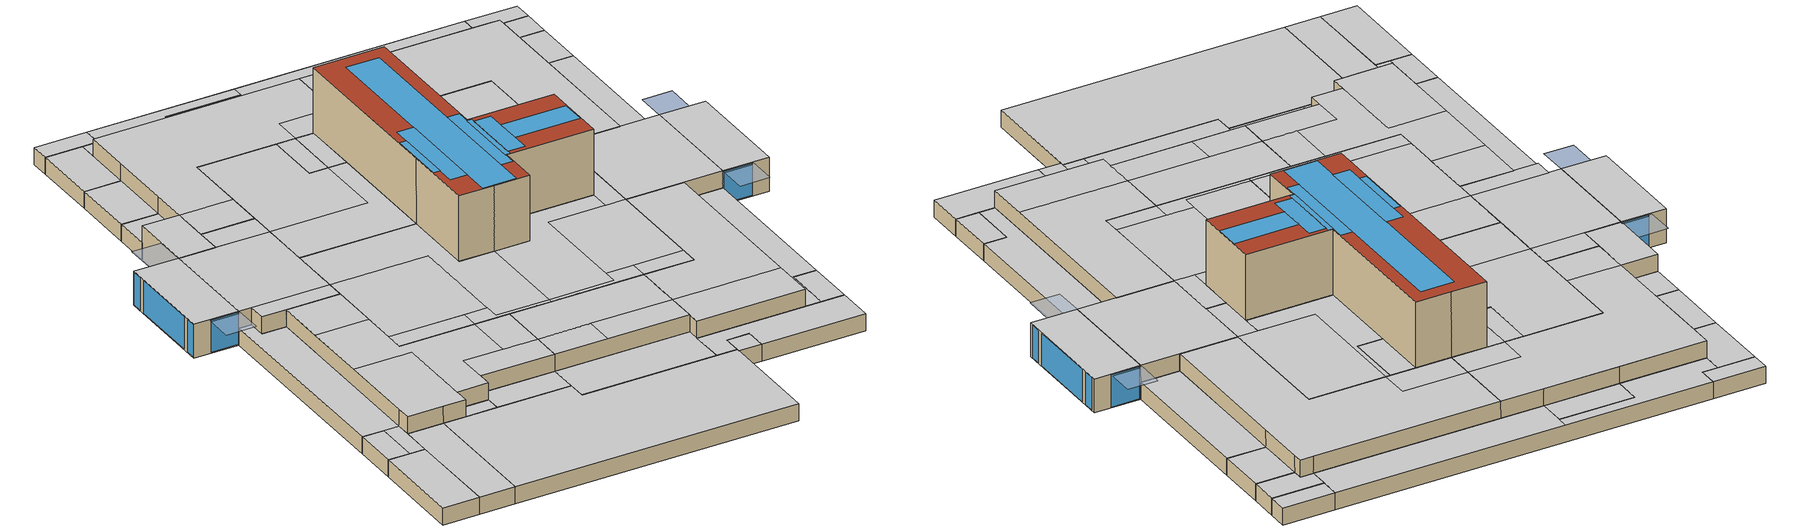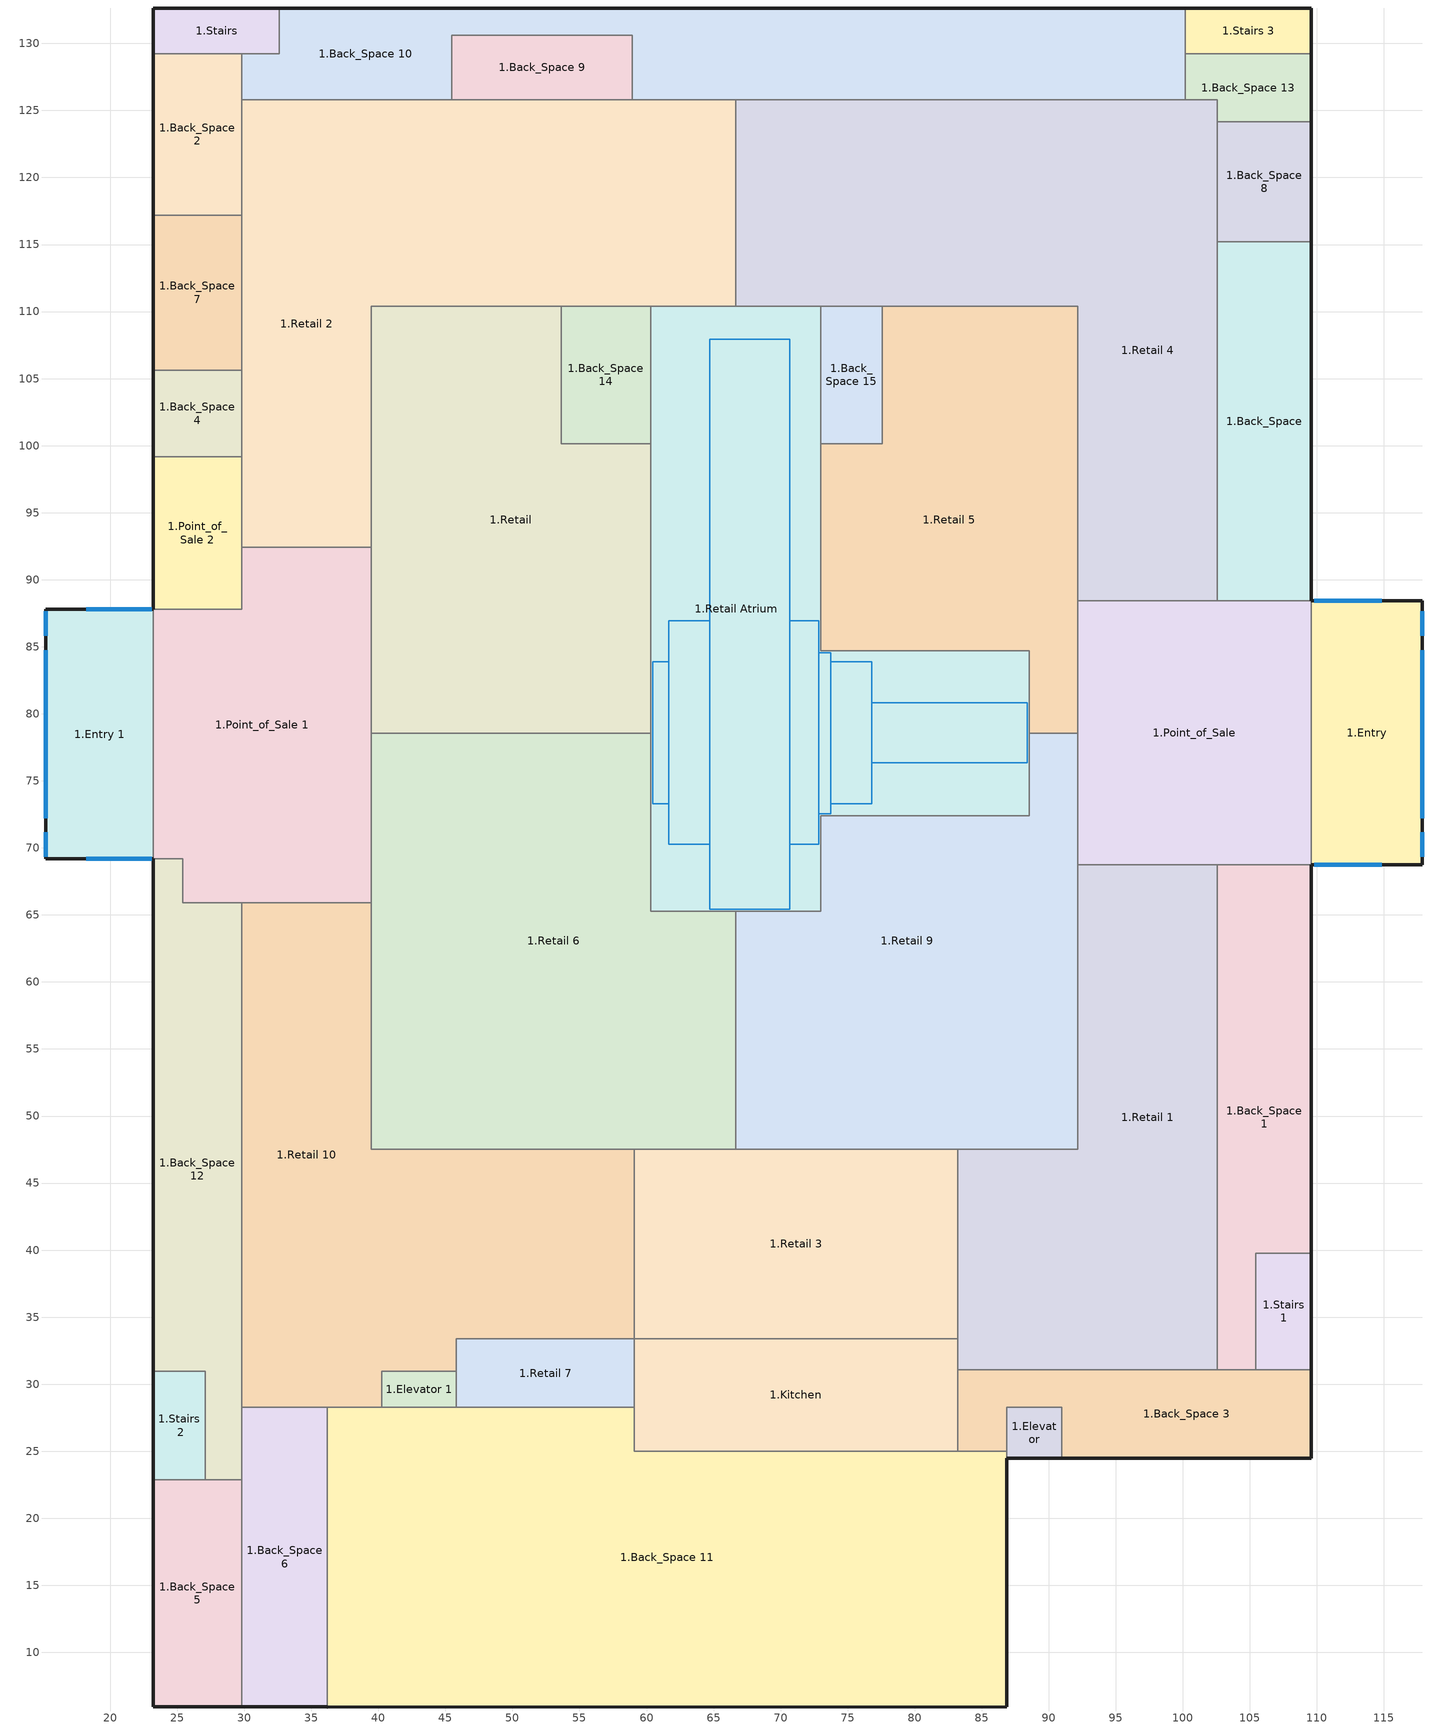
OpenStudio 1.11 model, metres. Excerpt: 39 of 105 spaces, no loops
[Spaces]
1.Retail 10
 floor ground: 39.45,65.91 39.45,47.53 59.09,47.53 59.09,33.37 45.82,33.37 45.82,30.96 40.24,30.96 40.24,28.27 29.81,28.27 29.81,65.91 z0
 wall to 1.Point_of_Sale 1 (Air Wall): 39.45,65.91 29.81,65.91 z0:6.1
 wall to 1.Retail 6: 59.09,47.53 39.45,47.53 39.45,65.91 z0:6.1
 wall to 1.Retail 3 (Air Wall): 59.09,33.37 59.09,47.53 z0:6.1
 wall to 1M.Back_Space: 29.81,30.96 29.81,28.27 36.2,28.27 40.24,28.27 / 45.82,30.96 45.82,33.37 59.09,33.37 z3.05:6.1
 wall to 1.Retail 7: 45.82,30.96 45.82,33.37 59.09,33.37 z0:3.05
 wall to 1M.Elevator: 40.24,28.27 40.24,30.96 45.82,30.96 z3.05:6.1
 wall to 1.Back_Space 6: 29.81,28.27 36.2,28.27 z0:3.05
 wall to 1M.Back_Space 3: 29.81,65.91 29.81,30.96 z3.05:6.1
 wall to 1.Back_Space 11: 36.2,28.27 40.24,28.27 z0:3.05
 wall to 1.Back_Space 12: 29.81,65.91 29.81,28.27 z0:3.05
 wall to 1.Elevator 1: 40.24,28.27 40.24,30.96 45.82,30.96 z0:3.05
 ceiling to 2.Back_Space 4: 59.09,33.37 59.09,38.7 45.82,38.7 45.82,33.37 z6.1
 ceiling to 2.Retail 10: 39.45,57.01 39.45,65.91 29.81,65.91 29.81,57.01 z6.1
 ceiling to 2.Retail 13: 59.09,38.7 59.09,47.53 52.9,47.53 52.9,38.7 z6.1
 ceiling to 2.Retail 8: 45.82,30.96 45.82,38.7 52.9,38.7 52.9,47.53 39.45,47.53 39.45,57.01 29.81,57.01 29.81,44.99 40.24,44.99 40.24,30.96 z6.1
 ceiling to 2.Back_Space 11: 29.81,28.27 40.24,28.27 40.24,44.99 29.81,44.99 z6.1
1.Retail 1
 floor ground: 102.57,68.74 102.57,31.08 83.2,31.08 83.2,47.53 92.16,47.53 92.16,68.74 z0
 wall to 1.Retail 3: 83.2,47.53 83.2,33.37 z0:6.1
 wall to 1.Retail 9: 92.16,68.74 92.16,47.53 83.2,47.53 z0:6.1
 wall to 1.Point_of_Sale (Air Wall): 102.57,68.74 92.16,68.74 z0:6.1
 wall to 1.Back_Space 1: 102.57,31.08 102.57,68.74 z0:3.05
 wall to 1.Back_Space 3: 83.2,31.08 102.57,31.08 z0:3.05
 wall to 1M.Back_Space: 83.2,33.37 83.2,31.08 102.57,31.08 z3.05:6.1
 wall to 1.Kitchen: 83.2,33.37 83.2,31.08 z0:3.05
 wall to 1M.Back_Space 1: 102.57,31.08 102.57,68.74 z3.05:6.1
 ceiling to 2.Retail 14: 83.2,38.7 102.57,38.7 102.57,68.74 92.16,68.74 92.16,47.53 83.2,47.53 z6.1
 ceiling to 2.Back_Space: 102.57,31.08 102.57,38.7 83.2,38.7 83.2,31.08 z6.1
1.Retail 3
 floor ground: 83.2,47.53 83.2,33.37 59.09,33.37 59.09,47.53 z0
 wall to 1M.Back_Space: 59.09,33.37 83.2,33.37 z3.05:6.1
 wall to 1.Retail 6: 66.66,47.53 59.09,47.53 z0:6.1
 wall to 1.Retail 9: 83.2,47.53 66.66,47.53 z0:6.1
 wall to 1.Kitchen: 59.09,33.37 83.2,33.37 z0:3.05
 ceiling to 2.Back_Space 12: 83.2,33.37 83.2,38.7 68.61,38.7 68.61,33.37 z6.1
 ceiling to 2.Retail 13: 59.09,38.7 83.2,38.7 83.2,47.53 59.09,47.53 z6.1
 ceiling to 2.Office 8: 68.61,33.37 68.61,38.7 59.09,38.7 59.09,33.37 z6.1
1.Retail 6
 floor ground: 60.33,78.56 60.33,65.28 66.66,65.28 66.66,47.53 39.45,47.53 39.45,78.56 z0
 wall to 1.Point_of_Sale 1 (Air Wall): 39.45,78.56 39.45,65.91 z0:6.1
 wall to 1.Retail (Air Wall): 60.33,78.56 39.45,78.56 z0:6.1
 wall to 1.Retail Atrium (Air Wall): 66.66,65.28 60.33,65.28 60.33,78.56 z0:6.1
 wall to 1.Retail 9 (Air Wall): 66.66,47.53 66.66,65.28 z0:6.1
 ceiling to 2.Retail: 66.66,48.23 66.66,65.28 60.33,65.28 60.33,78.56 39.45,78.56 39.45,69.17 57.08,69.17 57.08,48.23 z6.1
 ceiling to 2.Retail 5: 57.08,50.8 57.08,69.17 39.45,69.17 39.45,50.8 z6.1
 ceiling to 2.Retail 8: 52.9,47.53 52.9,50.8 39.45,50.8 39.45,47.53 z6.1
 ceiling to 2.Retail 13: 66.66,47.53 66.66,48.23 57.08,48.23 57.08,50.8 52.9,50.8 52.9,47.53 z6.1
1.Retail 9
 floor ground: 92.16,78.56 92.16,47.53 66.66,47.53 66.66,65.28 72.99,65.28 72.99,72.4 88.56,72.4 88.56,78.56 z0
 wall to 1.Point_of_Sale (Air Wall): 92.16,68.74 92.16,78.56 z0:6.1
 wall to 1.Retail Atrium (Air Wall): 88.56,78.56 88.56,72.4 72.99,72.4 72.99,65.28 66.66,65.28 z0:6.1
 wall to 1.Retail 5 (Air Wall): 92.16,78.56 88.56,78.56 z0:6.1
 ceiling to 2.Retail 6: 92.16,50.8 92.16,68.74 78.31,68.74 78.31,50.8 z6.1
 ceiling to 2.Retail 12: 92.16,68.74 92.16,78.56 88.56,78.56 88.56,68.74 z6.1
 ceiling to 2.Retail 16: 78.31,48.23 78.31,68.74 88.56,68.74 88.56,72.4 72.99,72.4 72.99,65.28 66.66,65.28 66.66,48.23 z6.1
 ceiling to 2.Retail 13: 83.2,47.53 83.2,50.8 78.31,50.8 78.31,48.23 66.66,48.23 66.66,47.53 z6.1
 ceiling to 2.Retail 14: 92.16,47.53 92.16,50.8 83.2,50.8 83.2,47.53 z6.1
1.Point_of_Sale 1
 floor ground: 39.45,92.41 39.45,65.91 25.41,65.91 25.41,69.17 23.21,69.17 23.21,87.8 29.81,87.8 29.81,92.41 z0
 wall to 1M.Back_Space 3: 23.21,69.17 25.41,69.17 25.41,65.91 29.81,65.91 z3.05:6.1
 wall to 1.Entry 1: 23.21,87.8 23.21,69.17 z0:6.1
 wall to 1.Point_of_Sale 2: 29.81,92.41 29.81,87.8 23.21,87.8 z0:6.1
 wall to 1.Retail 2 (Air Wall): 39.45,92.41 29.81,92.41 z0:6.1
 wall to 1.Retail: 39.45,78.56 39.45,92.41 z0:6.1
 wall to 1.Back_Space 12: 23.21,69.17 25.41,69.17 25.41,65.91 29.81,65.91 z0:3.05
 ceiling to 2.Retail 2: 39.45,87.8 39.45,92.41 29.81,92.41 29.81,87.8 z6.1
 ceiling to 2.Retail 10: 39.45,65.91 39.45,69.17 25.41,69.17 25.41,65.91 z6.1
 ceiling to 2.Retail 9: 23.21,69.17 39.45,69.17 39.45,87.8 23.21,87.8 z6.1
1.Point_of_Sale
 floor ground: 109.56,88.45 109.56,68.74 92.16,68.74 92.16,88.45 z0
 wall to 1M.Back_Space 1: 102.57,68.74 109.56,68.74 z3.05:6.1
 wall to 1.Retail 5 (Air Wall): 92.16,88.45 92.16,78.56 z0:6.1
 wall to 1.Retail 4 (Air Wall): 102.57,88.45 92.16,88.45 z0:6.1
 wall to 1M.Back_Space 4: 109.56,88.45 102.57,88.45 z3.05:6.1
 wall to 1.Entry: 109.56,68.74 109.56,88.45 z0:6.1
 wall to 1.Back_Space: 109.56,88.45 102.57,88.45 z0:3.05
 wall to 1.Back_Space 1: 102.57,68.74 109.56,68.74 z0:3.05
 ceiling to 2.Retail 12: 109.56,68.74 109.56,88.45 92.16,88.45 92.16,68.74 z6.1
1.Entry
 floor ground: 117.87,88.45 117.87,68.74 109.56,68.74 109.56,88.45 z0
 wall outside: 109.56,68.74 117.87,68.74 117.87,88.45 109.56,88.45 z0:6.1
 window: 117.87,85.82 117.87,87.65 / 114.82,88.45 109.79,88.45 / 117.87,69.33 117.87,71.15 / 109.79,68.74 114.82,68.74 / 117.87,72.22 117.87,84.75 z0.15:5.94
 ceiling to 2.Retail 12: 117.87,68.74 117.87,88.45 109.56,88.45 109.56,68.74 z6.1
1.Entry 1
 floor ground: 23.21,87.8 23.21,69.17 15.18,69.17 15.18,87.8 z0
 wall outside: 23.21,87.8 15.18,87.8 15.18,69.17 23.21,69.17 z0:6.1
 window: 15.18,71.15 15.18,69.33 / 18.23,69.17 23.11,69.17 / 15.18,84.75 15.18,72.22 / 23.11,87.8 18.23,87.8 / 15.18,87.65 15.18,85.82 z0.15:5.94
 ceiling to 2.Retail 9: 23.21,69.17 23.21,87.8 15.18,87.8 15.18,69.17 z6.1
1.Retail
 floor ground: 53.62,110.4 53.62,100.15 60.33,100.15 60.33,78.56 39.45,78.56 39.45,110.4 z0
 wall to 1.Retail 2 (Air Wall): 53.62,110.4 39.45,110.4 39.45,92.41 z0:6.1
 wall to 1.Back_Space 14: 60.33,100.15 53.62,100.15 53.62,110.4 z0:6.1
 wall to 1.Retail Atrium (Air Wall): 60.33,78.56 60.33,100.15 z0:6.1
 ceiling to 2.Retail 1: 39.45,78.56 60.33,78.56 60.33,100.15 57.08,100.15 57.08,87.8 39.45,87.8 z6.1
 ceiling to 2.Retail 15: 39.45,87.8 57.08,87.8 57.08,100.15 53.62,100.15 53.62,110.4 39.45,110.4 z6.1
1.Retail 5
 floor ground: 92.16,110.4 92.16,78.56 88.56,78.56 88.56,84.72 72.99,84.72 72.99,100.15 77.57,100.15 77.57,110.4 z0
 wall to 1.Back_Space 15: 77.57,110.4 77.57,100.15 72.99,100.15 z0:6.1
 wall to 1.Retail 4 (Air Wall): 92.16,88.45 92.16,110.4 77.57,110.4 z0:6.1
 wall to 1.Retail Atrium: 72.99,100.15 72.99,84.72 88.56,84.72 88.56,78.56 z0:6.1
 ceiling to 2.Retail 3: 78.31,88.45 92.16,88.45 92.16,110.4 78.31,110.4 z6.1
 ceiling to 2.Retail 7: 88.56,84.72 88.56,88.45 78.31,88.45 78.31,110.4 77.57,110.4 77.57,100.15 72.99,100.15 72.99,84.72 z6.1
 ceiling to 2.Retail 12: 92.16,78.56 92.16,88.45 88.56,88.45 88.56,78.56 z6.1
1.Retail 4
 floor ground: 102.57,125.79 102.57,88.45 92.16,88.45 92.16,110.4 66.66,110.4 66.66,125.79 z0
 wall to 1.Back_Space 15 (Air Wall): 72.99,110.4 77.57,110.4 z0:6.1
 wall to 1.Retail Atrium: 66.66,110.4 72.99,110.4 z0:6.1
 wall to 1.Retail 2 (Air Wall): 66.66,125.79 66.66,110.4 z0:6.1
 wall to 1.Back_Space 10: 100.19,125.79 66.66,125.79 z0:3.05
 wall to 1.Back_Space 13: 102.57,124.15 102.57,125.79 100.19,125.79 z0:3.05
 wall to 1M.Back_Space 4: 102.57,88.45 102.57,115.21 102.57,124.15 102.57,125.79 100.19,125.79 z3.05:6.1
 wall to 1M.Back_Space 2: 100.19,125.79 66.66,125.79 z3.05:6.1
 wall to 1.Back_Space 8: 102.57,115.21 102.57,124.15 z0:3.05
 wall to 1.Back_Space: 102.57,88.45 102.57,115.21 z0:3.05
 ceiling to 2.Retail 7: 78.31,110.4 78.31,115.57 66.66,115.57 66.66,110.4 z6.1
 ceiling to 2.Retail 17: 92.16,88.45 102.57,88.45 102.57,125.79 66.66,125.79 66.66,115.57 78.31,115.57 78.31,110.4 92.16,110.4 z6.1
1.Retail 2
 floor ground: 66.66,125.79 66.66,110.4 39.45,110.4 39.45,92.41 29.81,92.41 29.81,125.79 z0
 wall to 1.Back_Space 14: 53.62,110.4 60.33,110.4 z0:6.1
 wall to 1.Point_of_Sale 2: 29.81,99.16 29.81,92.41 z0:6.1
 wall to 1M.Back_Space 2: 66.66,125.79 58.95,125.79 45.46,125.79 29.81,125.79 29.81,117.2 29.81,105.63 29.81,99.16 z3.05:6.1
 wall to 1.Back_Space 10: 66.66,125.79 58.95,125.79 / 45.46,125.79 29.81,125.79 z0:3.05
 wall to 1.Retail Atrium: 60.33,110.4 66.66,110.4 z0:6.1
 wall to 1.Back_Space 4: 29.81,105.63 29.81,99.16 z0:3.05
 wall to 1.Back_Space 9: 58.95,125.79 45.46,125.79 z0:3.05
 wall to 1.Back_Space 2: 29.81,125.79 29.81,117.2 z0:3.05
 wall to 1.Back_Space 7: 29.81,117.2 29.81,105.63 z0:3.05
 ceiling to 2.Retail 2: 39.45,92.41 39.45,99.16 29.81,99.16 29.81,92.41 z6.1
 ceiling to 2.Retail 4: 29.81,99.16 39.45,99.16 39.45,110.4 57.08,110.4 57.08,115.57 66.66,115.57 66.66,125.79 29.81,125.79 z6.1
 ceiling to 2.Retail 1: 66.66,110.4 66.66,115.57 57.08,115.57 57.08,110.4 z6.1
1.Back_Space 14
 floor ground: 60.33,110.4 60.33,100.15 53.62,100.15 53.62,110.4 z0
 wall to 1.Retail Atrium: 60.33,100.15 60.33,110.4 z0:6.1
 ceiling to 2.Retail 15: 57.08,100.15 57.08,110.4 53.62,110.4 53.62,100.15 z6.1
 ceiling to 2.Retail 1: 60.33,100.15 60.33,110.4 57.08,110.4 57.08,100.15 z6.1
1.Back_Space 15
 floor ground: 77.57,110.4 77.57,100.15 72.99,100.15 72.99,110.4 z0
 wall to 1.Retail Atrium: 72.99,110.4 72.99,100.15 z0:6.1
 ceiling to 2.Retail 7: 77.57,100.15 77.57,110.4 72.99,110.4 72.99,100.15 z6.1
1.Back_Space 5
 floor ground: 29.81,22.86 29.81,5.92 23.21,5.92 23.21,22.86 z0
 wall outside: 23.21,22.86 23.21,5.92 29.81,5.92 z0:3.05
 wall to 1.Back_Space 12: 29.81,22.86 27.08,22.86 z0:3.05
 wall to 1.Back_Space 6: 29.81,5.92 29.81,22.86 z0:3.05
 wall to 1.Stairs 2: 27.08,22.86 23.21,22.86 z0:3.05
 ceiling to 1M.Back_Space: 29.81,5.92 29.81,22.86 23.21,22.86 23.21,5.92 z3.05
1.Back_Space 6
 floor ground: 29.81,28.27 36.2,28.27 36.2,5.92 29.81,5.92 z0
 wall outside: 29.81,5.92 36.2,5.92 z0:3.05
 wall to 1.Back_Space 11: 36.2,5.92 36.2,28.27 z0:3.05
 wall to 1.Back_Space 12: 29.81,28.27 29.81,22.86 z0:3.05
 ceiling to 1M.Back_Space: 36.2,5.92 36.2,28.27 29.81,28.27 29.81,5.92 z3.05
1.Back_Space 11
 floor ground: 59.09,28.27 59.09,25 86.88,25 86.88,5.92 36.2,5.92 36.2,28.27 z0
 wall outside: 36.2,5.92 86.88,5.92 86.88,24.46 z0:3.05
 wall to 1.Kitchen: 83.2,25 59.09,25 59.09,28.27 z0:3.05
 wall to 1.Back_Space 3: 86.88,25 83.2,25 z0:3.05
 wall to 1.Elevator: 86.88,24.46 86.88,25 z0:3.05
 wall to 1.Elevator 1: 45.82,28.27 40.24,28.27 z0:3.05
 wall to 1.Retail 7: 59.09,28.27 45.82,28.27 z0:3.05
 ceiling to 1M.Back_Space: 86.88,5.92 86.88,25 59.09,25 59.09,28.27 36.2,28.27 36.2,5.92 z3.05
1.Stairs 2
 floor ground: 23.21,30.96 27.08,30.96 27.08,22.86 23.21,22.86 z0
 wall outside: 23.21,30.96 23.21,22.86 z0:3.05
 wall to 1.Back_Space 12: 27.08,22.86 27.08,30.96 23.21,30.96 z0:3.05
 ceiling to 1M.Stairs: 23.21,22.86 27.08,22.86 27.08,30.96 23.21,30.96 z3.05
1.Back_Space 12
 floor ground: 25.41,69.17 25.41,65.91 29.81,65.91 29.81,22.86 27.08,22.86 27.08,30.96 23.21,30.96 23.21,69.17 z0
 wall outside: 23.21,69.17 23.21,30.96 z0:3.05
 ceiling to 1M.Back_Space 3: 23.21,30.96 29.81,30.96 29.81,65.91 25.41,65.91 25.41,69.17 23.21,69.17 z3.05
 ceiling to 1M.Back_Space: 29.81,22.86 29.81,30.96 27.08,30.96 27.08,22.86 z3.05
1.Back_Space 3
 floor ground: 83.2,31.08 109.56,31.08 109.56,24.46 90.96,24.46 90.96,28.27 86.88,28.27 86.88,25 83.2,25 z0
 wall outside: 90.96,24.46 109.56,24.46 109.56,31.08 z0:3.05
 wall to 1.Back_Space 1: 105.46,31.08 102.57,31.08 z0:3.05
 wall to 1.Stairs 1: 109.56,31.08 105.46,31.08 z0:3.05
 wall to 1.Elevator: 86.88,25 86.88,28.27 90.96,28.27 90.96,24.46 z0:3.05
 wall to 1.Kitchen: 83.2,31.08 83.2,25 z0:3.05
 ceiling to 1M.Back_Space: 109.56,24.46 109.56,31.08 83.2,31.08 83.2,25 86.88,25 86.88,28.27 90.96,28.27 90.96,24.46 z3.05
1.Elevator
 floor ground: 90.96,28.27 90.96,24.46 86.88,24.46 86.88,28.27 z0
 wall outside: 86.88,24.46 90.96,24.46 z0:3.05
 ceiling to 1M.Elevator 1: 86.88,24.46 90.96,24.46 90.96,28.27 86.88,28.27 z3.05
1.Kitchen
 floor ground: 83.2,33.37 83.2,25 59.09,25 59.09,33.37 z0
 wall to 1.Retail 7: 59.09,33.37 59.09,28.27 z0:3.05
 ceiling to 1M.Back_Space: 59.09,25 83.2,25 83.2,33.37 59.09,33.37 z3.05
1.Elevator 1
 floor ground: 45.82,30.96 45.82,28.27 40.24,28.27 40.24,30.96 z0
 wall to 1.Retail 7: 45.82,28.27 45.82,30.96 z0:3.05
 ceiling to 1M.Elevator: 45.82,28.27 45.82,30.96 40.24,30.96 40.24,28.27 z3.05
1.Retail 7
 floor ground: 59.09,33.37 59.09,28.27 45.82,28.27 45.82,33.37 z0
 ceiling to 1M.Back_Space: 59.09,28.27 59.09,33.37 45.82,33.37 45.82,28.27 z3.05
1.Back_Space 1
 floor ground: 109.56,68.74 109.56,39.77 105.46,39.77 105.46,31.08 102.57,31.08 102.57,68.74 z0
 wall outside: 109.56,39.77 109.56,68.74 z0:3.05
 wall to 1.Stairs 1: 105.46,31.08 105.46,39.77 109.56,39.77 z0:3.05
 ceiling to 1M.Back_Space 1: 105.46,31.08 105.46,39.77 109.56,39.77 109.56,68.74 102.57,68.74 102.57,31.08 z3.05
1.Stairs 1
 floor ground: 105.46,39.77 109.56,39.77 109.56,31.08 105.46,31.08 z0
 wall outside: 109.56,31.08 109.56,39.77 z0:3.05
 ceiling to 1M.Stairs 1: 109.56,31.08 109.56,39.77 105.46,39.77 105.46,31.08 z3.05
1.Point_of_Sale 2
 floor ground: 29.81,99.16 29.81,87.8 23.21,87.8 23.21,99.16 z0
 wall outside: 23.21,99.16 23.21,87.8 z0:6.1
 wall to 1M.Back_Space 2: 29.81,99.16 23.21,99.16 z3.05:6.1
 wall to 1.Back_Space 4: 29.81,99.16 23.21,99.16 z0:3.05
 ceiling to 2.Retail 2: 29.81,87.8 29.81,99.16 23.21,99.16 23.21,87.8 z6.1
1.Back_Space
 floor ground: 109.56,115.21 109.56,88.45 102.57,88.45 102.57,115.21 z0
 wall outside: 109.56,88.45 109.56,115.21 z0:3.05
 wall to 1.Back_Space 8: 109.56,115.21 102.57,115.21 z0:3.05
 ceiling to 1M.Back_Space 4: 102.57,88.45 109.56,88.45 109.56,115.21 102.57,115.21 z3.05
1.Back_Space 4
 floor ground: 29.81,105.63 29.81,99.16 23.21,99.16 23.21,105.63 z0
 wall outside: 23.21,105.63 23.21,99.16 z0:3.05
 wall to 1.Back_Space 7: 29.81,105.63 23.21,105.63 z0:3.05
 ceiling to 1M.Back_Space 2: 29.81,99.16 29.81,105.63 23.21,105.63 23.21,99.16 z3.05
1.Back_Space 7
 floor ground: 29.81,117.2 29.81,105.63 23.21,105.63 23.21,117.2 z0
 wall outside: 23.21,117.2 23.21,105.63 z0:3.05
 wall to 1.Back_Space 2: 29.81,117.2 23.21,117.2 z0:3.05
 ceiling to 1M.Back_Space 2: 29.81,105.63 29.81,117.2 23.21,117.2 23.21,105.63 z3.05
1.Back_Space 8
 floor ground: 109.56,124.15 109.56,115.21 102.57,115.21 102.57,124.15 z0
 wall outside: 109.56,115.21 109.56,124.15 z0:3.05
 wall to 1.Back_Space 13: 109.56,124.15 102.57,124.15 z0:3.05
 ceiling to 1M.Back_Space 4: 109.56,115.21 109.56,124.15 102.57,124.15 102.57,115.21 z3.05
1.Back_Space 2
 floor ground: 29.81,129.22 29.81,117.2 23.21,117.2 23.21,129.22 z0
 wall outside: 23.21,129.22 23.21,117.2 z0:3.05
 wall to 1.Stairs: 29.81,129.22 23.21,129.22 z0:3.05
 wall to 1.Back_Space 10: 29.81,125.79 29.81,129.22 z0:3.05
 ceiling to 1M.Back_Space 2: 29.81,117.2 29.81,129.22 23.21,129.22 23.21,117.2 z3.05
1.Back_Space 13
 floor ground: 100.19,129.22 109.56,129.22 109.56,124.15 102.57,124.15 102.57,125.79 100.19,125.79 z0
 wall outside: 109.56,124.15 109.56,129.22 z0:3.05
 wall to 1.Back_Space 10: 100.19,129.22 100.19,125.79 z0:3.05
 wall to 1.Stairs 3: 109.56,129.22 100.19,129.22 z0:3.05
 ceiling to 1M.Back_Space 4: 109.56,124.15 109.56,129.22 100.19,129.22 100.19,125.79 102.57,125.79 102.57,124.15 z3.05
1.Back_Space 10
 floor ground: 100.19,132.64 100.19,125.79 58.95,125.79 58.95,130.6 45.46,130.6 45.46,125.79 29.81,125.79 29.81,129.22 32.61,129.22 32.61,132.64 z0
 wall outside: 100.19,132.64 32.61,132.64 z0:3.05
 wall to 1.Stairs: 32.61,132.64 32.61,129.22 29.81,129.22 z0:3.05
 wall to 1.Stairs 3: 100.19,129.22 100.19,132.64 z0:3.05
 wall to 1.Back_Space 9: 45.46,125.79 45.46,130.6 58.95,130.6 58.95,125.79 z0:3.05
 ceiling to 1M.Back_Space 2: 45.46,125.79 45.46,130.6 58.95,130.6 58.95,132.64 32.61,132.64 32.61,129.22 29.81,129.22 29.81,125.79 z3.05; 100.19,125.79 100.19,132.64 58.95,132.64 58.95,125.79 z3.05
1.Back_Space 9
 floor ground: 58.95,130.6 58.95,125.79 45.46,125.79 45.46,130.6 z0
 ceiling to 1M.Back_Space 2: 58.95,125.79 58.95,130.6 45.46,130.6 45.46,125.79 z3.05
1.Stairs
 floor ground: 32.61,132.64 32.61,129.22 23.21,129.22 23.21,132.64 z0
 wall outside: 32.61,132.64 23.21,132.64 23.21,129.22 z0:3.05
 ceiling to 1M.Stairs 3: 32.61,129.22 32.61,132.64 23.21,132.64 23.21,129.22 z3.05
1.Stairs 3
 floor ground: 109.56,132.64 109.56,129.22 100.19,129.22 100.19,132.64 z0
 wall outside: 109.56,129.22 109.56,132.64 100.19,132.64 z0:3.05
 ceiling to 1M.Stairs 2: 109.56,129.22 109.56,132.64 100.19,132.64 100.19,129.22 z3.05
1.Retail Atrium
 floor ground: 72.99,110.4 72.99,84.72 88.56,84.72 88.56,72.4 72.99,72.4 72.99,65.28 60.33,65.28 60.33,110.4 z0
 wall to 2.Retail 7 (Air Wall): 88.56,84.72 72.99,84.72 72.99,110.4 66.66,110.4 z6.1:17.89
 wall to 2.Retail 16 (Air Wall): 66.66,65.28 72.99,65.28 72.99,72.4 88.56,72.4 z6.1:17.89
 wall to 2.Retail (Air Wall): 60.33,78.56 60.33,65.28 66.66,65.28 z6.1:17.89
 wall to 2.Retail 12 (Air Wall): 88.56,72.4 88.56,84.72 z6.1:17.89
 wall to 2.Retail 1 (Air Wall): 66.66,110.4 60.33,110.4 60.33,78.56 z6.1:17.89
 roof outside: 72.99,65.28 72.99,72.4 88.56,72.4 88.56,84.72 72.99,84.72 72.99,110.4 60.33,110.4 60.33,65.28 z17.89
 skylight (Dynamic Glass Tint 1 Skylight): 73.74,72.56 73.74,84.56 72.84,84.56 72.84,72.56 z17.89; 61.65,73.31 61.65,83.87 60.48,83.87 60.48,73.31 z17.89; 64.7,70.26 64.7,86.92 61.65,86.92 61.65,70.26 z17.89; 70.69,65.44 70.69,107.95 64.7,107.95 64.7,65.44 z17.89; 72.84,70.26 72.84,86.92 70.69,86.92 70.69,70.26 z17.89; 76.79,73.31 76.79,83.87 73.74,83.87 73.74,73.31 z17.89; 76.79,76.36 88.41,76.36 88.41,80.83 76.79,80.83 z17.89
shading: 23.21,69.17 23.21,63.84 17.88,63.84 17.88,69.17 z6.1; 23.21,93.13 23.21,87.8 17.88,87.8 17.88,93.13 z6.1; 114.9,93.78 114.9,88.45 109.56,88.45 109.56,93.78 z6.1; 114.9,68.74 114.9,63.4 109.56,63.4 109.56,68.74 z6.1
[Building]
Building 1: Space Type=Retail; Default Construction Set=Proposed Con Set; Default Schedule Set=90.1-2007 - Retail - Retail Schedule Set
[ClimateZones]
Climate Zone Institution Name 1=ASHRAE; Climate Zone Document Name 1=ANSI/ASHRAE Standard 169; Climate Zone Document Year 1=2006; Climate Zone Institution Name 2=CEC; Climate Zone Document Name 2=California Climate Zone Descriptions; Climate Zone Document Year 2=1995
[Site]
Fort Collins  Awos: Latitude {deg}=40.45; Longitude {deg}=-105.02; Time Zone {hr}=-7; Elevation {m}=1529
[SizingPeriod:DesignDay] Barometric Pressure {Pa}=83011; Sky Clearness=0; Rain Indicator=0; Snow Indicator=0; Day of Month=21; Daylight Saving Time Indicator=0; Dry-Bulb Temperature Range Modifier Type=DefaultMultipliers
Name | Maximum Dry-Bulb Temperature {C} | Daily Dry-Bulb Temperature Range {deltaC} | Humidity Indicating Conditions at Maximum Dry-Bulb | Wind Speed {m/s} | Wind Direction {deg} | Month | Day Type | Humidity Indicating Type | Solar Model Indicator | ASHRAE Taub | ASHRAE Taud
Denver Intl Ap Ann Htg Wind 99.6% Condns WS=>MCDB | 1.8 | 0 | 1.8 | 14.1 | 160 | 12 | WinterDesignDay | Wetbulb | ASHRAEClearSky
Denver Intl Ap Ann Clg .4% Condns DP=>MDB | 19.9 | 15.2 | 16 | 4.2 | 80 | 7 | SummerDesignDay | Dewpoint | ASHRAETau | 0.424 | 2.012
Denver Intl Ap Ann Clg .4% Condns Enth=>MDB | 27 | 15.2 | 58300 | 4.2 | 80 | 7 | SummerDesignDay | Enthalpy | ASHRAETau | 0.424 | 2.012
Denver Intl Ap Ann Clg .4% Condns WB=>MDB | 27.3 | 15.2 | 18.3 | 4.2 | 80 | 7 | SummerDesignDay | Wetbulb | ASHRAETau | 0.424 | 2.012
[Construction]
ExtSlab 4in ClimateZone 1-8: MAT-CC05 4 HW CONCRETE
Exterior Door: F08 Metal surface, I01 25mm insulation board
Interior Ceiling: M11 100mm lightweight concrete, F05 Ceiling air space resistance, F16 Acoustic tile
Interior Door; Interior Partition: G05 25mm wood
Interior Floor: F16 Acoustic tile, F05 Ceiling air space resistance, M11 100mm lightweight concrete
Interior Wall: G01a 19mm gypsum board, F04 Wall air space resistance, G01a 19mm gypsum board
Interior Window: Clear 3mm
90.1-2007 Nonres 5B Roof IEAD: Roof Insulation [14], Metal Decking 1
Air Wall: Air Wall Material
Dynamic Glass Tint 4: Dynamic Glass Tint 4 Material
Low-e Tinted Glazing: Low-e Tinted Glass Material
Kalwall Skylight: Kalwall Skylight Material
8 in Metal Studs with R-25 batt and 1.5 in rigid: MAT-SHEATH 1, Wall Insulation [10]_R-value to: 15.034081338169782 (ft^2*h*R/Btu), 1/2IN Gypsum 1
Dynamic Glass Tint 1 Skylight: Dynamic Glass Tint 1 Material Skylight
Dynamic Glass Tint 4 Skylight: Dynamic Glass Tint 4 Material Skylight
[Material] Thermal Absorptance=0.9
Name | Roughness | Thickness {m} | Conductivity {W/m-K} | Density {kg/m3} | Specific Heat {J/kg-K} | Solar Absorptance | Visible Absorptance
MAT-CC05 4 HW CONCRETE | Rough | 0.1016 | 1.311 | 2240 | 836.8 | 0.85 | 0.85
F08 Metal surface | Smooth | 0.0008 | 45.28 | 7824 | 500 | 0.7 | 0.7
I01 25mm insulation board | MediumRough | 0.0254 | 0.03 | 43 | 1210 | 0.6 | 0.6
M11 100mm lightweight concrete | MediumRough | 0.1016 | 0.53 | 1280 | 840 | 0.5 | 0.5
F16 Acoustic tile | MediumSmooth | 0.0191 | 0.06 | 368 | 590 | 0.3 | 0.3
G05 25mm wood | MediumSmooth | 0.0254 | 0.15 | 608 | 1630 | 0.5 | 0.5
G01a 19mm gypsum board | MediumSmooth | 0.019 | 0.16 | 800 | 1090 | 0.4 | 0.4
1/2IN Gypsum 1 | Smooth | 0.01271 | 0.16 | 784.9 | 830 | 0.92 | 0.92
Roof Insulation [14] | MediumRough | 0.167335 | 0.049 | 265 | 836.8 | 0.7 | 0.7
Metal Decking 1 | MediumSmooth | 0.001524 | 45.006 | 7680 | 418.4 | 0.7 | 0.3
Wall Insulation [10]_R-value to: 15.034081338169782 (ft^2*h*R/Btu) | MediumRough | 0.119144 | 0.045 | 265 | 836.8 | 0.7 | 0.7
[Material:NoMass]
MAT-SHEATH 1: Roughness=Rough; Thermal Resistance {m2-K/W}=0.36256; Thermal Absorptance=0.9; Solar Absorptance=0.7; Visible Absorptance=0.7
[Material:AirGap]
Name | Thermal Resistance {m2-K/W}
F05 Ceiling air space resistance | 0.18
F04 Wall air space resistance | 0.15
[WindowMaterial:Glazing]
Clear 3mm: Optical Data Type=SpectralAverage; Thickness {m}=0.003; Solar Transmittance at Normal Incidence=0.837; Front Side Solar Reflectance at Normal Incidence=0.075; Back Side Solar Reflectance at Normal Incidence=0; Visible Transmittance at Normal Incidence=0.898; Front Side Visible Reflectance at Normal Incidence=0.081; Back Side Visible Reflectance at Normal Incidence=0; Infrared Transmittance at Normal Incidence=0; Front Side Infrared Hemispherical Emissivity=0.84; Back Side Infrared Hemispherical Emissivity=0.84; Conductivity {W/m-K}=0.9; Dirt Correction Factor for Solar and Visible Transmittance=1; Solar Diffusing=No
[DefaultSurfaceConstructions]
Name | Floor Construction | Wall Construction | Roof Ceiling Construction
Default Surface Constructions 14 | Interior Floor | Interior Wall | Interior Ceiling
Default Surface Constructions 15 | ExtSlab 4in ClimateZone 1-8 | ExtSlab 4in ClimateZone 1-8 | ExtSlab 4in ClimateZone 1-8
Default Surface Constructions 13 adj ext wall insulation | ExtSlab 4in ClimateZone 1-8 | 8 in Metal Studs with R-25 batt and 1.5 in rigid | 90.1-2007 Nonres 5B Roof IEAD
[DefaultSubSurfaceConstructions]
Name | Fixed Window Construction | Operable Window Construction | Door Construction | Skylight Construction | Tubular Daylight Dome Construction | Tubular Daylight Diffuser Construction
Default Sub Surface Constructions 9 | Low-e Tinted Glazing | Low-e Tinted Glazing | Exterior Door | Kalwall Skylight | Interior Window | Interior Window
Default Sub Surface Constructions 10 | Interior Window | Interior Window | Interior Door
[WindowMaterial:SimpleGlazingSystem]
Name | U-Factor {W/m2-K} | Solar Heat Gain Coefficient | Visible Transmittance
Kalwall Skylight Material | 1.6467 | 0.29 | 0.5
Low-e Tinted Glass Material | 2.38487 | 0.3 | 0.513
Dynamic Glass Tint 4 Material; Dynamic Glass Tint 4 Material Skylight | 2.38487 | 0.05 | 0.01
Dynamic Glass Tint 1 Material Skylight | 2.38487 | 0.4 | 0.55
[Material:AirWall]
Air Wall Material
[DefaultConstructionSet]
Proposed Con Set: Default Exterior Surface Constructions=Default Surface Constructions 13 adj ext wall insulation; Default Interior Surface Constructions=Default Surface Constructions 14; Default Ground Contact Surface Constructions=Default Surface Constructions 15; Default Exterior SubSurface Constructions=Default Sub Surface Constructions 9; Default Interior SubSurface Constructions=Default Sub Surface Constructions 10; Interior Partition Construction=Interior Partition
[SpaceType]
Name | Default Schedule Set | Design Specification Outdoor Air Object | Standards Building Type | Standards Space Type
Back_Space; Stairs | 90.1-2007 - Retail - Back_Space Schedule Set | 90.1-2007 - Retail - Back_Space Ventilation | Retail | Back_Space
Entry | 90.1-2007 - Retail - Entry Schedule Set | 90.1-2007 - Retail - Entry Ventilation | Retail | Entry
Point_of_Sale | 90.1-2007 - Retail - Point_of_Sale Schedule Set | 90.1-2007 - Retail - Point_of_Sale Ventilation | Retail | Point_of_Sale
Retail; Retail Atrium | 90.1-2007 - Retail - Retail Schedule Set | 90.1-2007 - Retail - Retail Ventilation | Retail | Retail
Elevator |  |  | Retail | Back_Space
Kitchen | 90.1-2007 - Retail - Retail Schedule Set | Kitchen OA | QuickServiceRestaurant | Kitchen
[DefaultScheduleSet] Number of People Schedule=Retail Bldg Occ; People Activity Level Schedule=Retail Activity; Lighting Schedule=Retail Bldg Light; Infiltration Schedule=Retail Infil Half On
Name | Electric Equipment Schedule
90.1-2007 - Retail - Back_Space Schedule Set; 90.1-2007 - Retail - Point_of_Sale Schedule Set; 90.1-2007 - Retail - Retail Schedule Set | Retail Bldg Equip
90.1-2007 - Retail - Entry Schedule Set
[Lights:Definition] Design Level Calculation Method=Watts/Area
Name | Watts per Space Floor Area {W/m2}
90.1-2007 - Retail - Back_Space Lights Definition | 7.96529
90.1-2007 - Retail - Entry Lights Definition | 11.8403
90.1-2007 - Retail - Point_of_Sale Lights Definition; Kitchen Lights | 12.9167
90.1-2007 - Retail - Retail Lights Definition | 12.2709
[Lights]
Name | Lights Definition | Space or SpaceType
90.1-2007 - Retail - Back_Space Lights | 90.1-2007 - Retail - Back_Space Lights Definition | Back_Space
90.1-2007 - Retail - Entry Lights | 90.1-2007 - Retail - Entry Lights Definition | Entry
90.1-2007 - Retail - Point_of_Sale Lights | 90.1-2007 - Retail - Point_of_Sale Lights Definition | Point_of_Sale
90.1-2007 - Retail - Retail Lights | 90.1-2007 - Retail - Retail Lights Definition | Retail
90.1-2007 - Retail - Back_Space Lights 1 | 90.1-2007 - Retail - Back_Space Lights Definition | Stairs
Lights 2 | Kitchen Lights | Kitchen
90.1-2007 - Retail - Retail Lights 1 | 90.1-2007 - Retail - Retail Lights Definition | Retail Atrium
[DesignSpecification:OutdoorAir] Outdoor Air Method=Sum
Name | Outdoor Air Flow per Floor Area {m3/s-m2} | Outdoor Air Flow per Person {m3/s-person}
90.1-2007 - Retail - Back_Space Ventilation | 0.0006096
90.1-2007 - Retail - Entry Ventilation; 90.1-2007 - Retail - Point_of_Sale Ventilation; 90.1-2007 - Retail - Retail Ventilation | 0.0006096 | 0.00353961
Kitchen OA | 0.0009144 | 0.00353961
[People:Definition] Number of People Calculation Method=People/Area; Fraction Radiant=0.3
Name | People per Space Floor Area {person/m2}
90.1-2007 - Retail - Back_Space People Definition | 0.0358438
90.1-2007 - Retail - Entry People Definition; 90.1-2007 - Retail - Point_of_Sale People Definition; 90.1-2007 - Retail - Retail People Definition | 0.161459
Kitchen People | 0.0538196
[People]
Name | People Definition | Space or SpaceType
90.1-2007 - Retail - Back_Space People | 90.1-2007 - Retail - Back_Space People Definition | Back_Space
90.1-2007 - Retail - Entry People | 90.1-2007 - Retail - Entry People Definition | Entry
90.1-2007 - Retail - Point_of_Sale People | 90.1-2007 - Retail - Point_of_Sale People Definition | Point_of_Sale
90.1-2007 - Retail - Retail People | 90.1-2007 - Retail - Retail People Definition | Retail
90.1-2007 - Retail - Back_Space People 1 | 90.1-2007 - Retail - Back_Space People Definition | Stairs
People 2 | Kitchen People | Kitchen
90.1-2007 - Retail - Retail People 1 | 90.1-2007 - Retail - Retail People Definition | Retail Atrium
[SpaceInfiltration:DesignFlowRate] Design Flow Rate Calculation Method=Flow/ExteriorArea; Flow per Exterior Surface Area {m3/s-m2}=0.000226568
Name | Space or SpaceType
90.1-2007 - Retail - Back_Space Infiltration | Back_Space
90.1-2007 - Retail - Entry Infiltration | Entry
90.1-2007 - Retail - Point_of_Sale Infiltration | Point_of_Sale
90.1-2007 - Retail - Retail Infiltration | Retail
90.1-2007 - Retail - Back_Space Infiltration 1 | Stairs
90.1-2007 - Retail - Retail Infiltration 2 | Kitchen
90.1-2007 - Retail - Retail Infiltration 3 | Retail Atrium
[ElectricEquipment:Definition] Design Level Calculation Method=Watts/Area
Name | Watts per Space Floor Area {W/m2} | Fraction Radiant
90.1-2007 - Retail - Back_Space Electric Equipment Definition | 5.8771
90.1-2007 - Retail - Point_of_Sale Electric Equipment Definition | 26.3716
90.1-2007 - Retail - Retail Electric Equipment Definition | 5.38196
Elevator Load | 107.639
Kitchen Electric | 129.167 | 0
90.1-2007 - Retail - Retail Atrium Elec Equip | 10.7639 | 0
[ElectricEquipment]
Name | Electric Equipment Definition | Space or SpaceType | Schedule
90.1-2007 - Retail - Back_Space Electric Equipment | 90.1-2007 - Retail - Back_Space Electric Equipment Definition | Back_Space
90.1-2007 - Retail - Point_of_Sale Electric Equipment | 90.1-2007 - Retail - Point_of_Sale Electric Equipment Definition | Point_of_Sale
90.1-2007 - Retail - Retail Electric Equipment | 90.1-2007 - Retail - Retail Electric Equipment Definition | Retail
Electric Equipment 1 | Elevator Load | Elevator | Elevator Commerical Sch
90.1-2007 - Retail - Back_Space Electric Equipment 1 | 90.1-2007 - Retail - Back_Space Electric Equipment Definition | Stairs
Electric Equipment 3 | Kitchen Electric | Kitchen
Electric Equipment 4 | 90.1-2007 - Retail - Retail Atrium Elec Equip | Retail Atrium
[ThermostatSetpoint:DualSetpoint]
Name | Heating Setpoint Temperature Schedule | Cooling Setpoint Temperature Schedule
1.Back_Space Zone Thermostat; 1.Back_Space 1 Zone Thermostat; 1.Back_Space 2 Zone Thermostat; 1.Back_Space 3 Zone Thermostat; 1.Back_Space 4 Zone Thermostat; 1.Back_Space 5 Zone Thermostat; 1.Back_Space 6 Zone Thermostat; 1.Back_Space 7 Zone Thermostat; 1.Back_Space 8 Zone Thermostat; 1.Back_Space 9 Zone Thermostat; 1.Back_Space 10 Zone Thermostat; 1.Back_Space 11 Zone Thermostat; 1.Back_Space 12 Zone Thermostat; 1.Back_Space 13 Zone Thermostat; 1.Back_Space 14 Zone Thermostat; 1.Back_Space 15 Zone Thermostat; 1.Point_of_Sale Zone Thermostat; 1.Point_of_Sale 1 Zone Thermostat; 1.Point_of_Sale 2 Zone Thermostat; 1.Retail Zone Thermostat; 1.Retail 1 Zone Thermostat; 1.Retail 2 Zone Thermostat; 1.Retail 3 Zone Thermostat; 1.Retail 4 Zone Thermostat; 1.Retail 5 Zone Thermostat; 1.Retail 6 Zone Thermostat; 1.Retail 7 Zone Thermostat; 1.Retail Atrium Zone Thermostat; 1.Retail 9 Zone Thermostat; 1.Retail 10 Zone Thermostat | Retail HtgSetp | Retail ClgSetp
1.Stairs Zone Thermostat; 1.Stairs 1 Zone Thermostat; 1.Entry Zone Thermostat; 1.Entry 1 Zone Thermostat; 1.Stairs 2 Zone Thermostat; 1.Stairs 3 Zone Thermostat | Unit Heater Htg Sch | Unit Heater Clg Sch
Kitchen Thermostat | Kitchen Heating Sch | Kitchen Cooling Sch
[Space]
Name | Building Story | Thermal Zone | Space Type
1.Retail 10 | 1 | 1.Retail 10 Zone
1.Retail 1 | 1 | 1.Retail 1 Zone
1.Retail 3 | 1 | 1.Retail 3 Zone
1.Retail 6 | 1 | 1.Retail 6 Zone
1.Retail 9 | 1 | 1.Retail 9 Zone
1.Point_of_Sale 1 | 1 | 1.Point_of_Sale 1 Zone | Point_of_Sale
1.Point_of_Sale | 1 | 1.Point_of_Sale Zone | Point_of_Sale
1.Entry | 1 | 1.Entry Zone | Entry
1.Entry 1 | 1 | 1.Entry 1 Zone | Entry
1.Retail | 1 | 1.Retail Zone
1.Retail 5 | 1 | 1.Retail 5 Zone
1.Retail 4 | 1 | 1.Retail 4 Zone
1.Retail 2 | 1 | 1.Retail 2 Zone
1.Back_Space 14 | 1 | 1.Back_Space 14 Zone | Back_Space
1.Back_Space 15 | 1 | 1.Back_Space 15 Zone | Back_Space
1.Back_Space 5 | 1 | 1.Back_Space 5 Zone | Back_Space
1.Back_Space 6 | 1 | 1.Back_Space 6 Zone | Back_Space
1.Back_Space 11 | 1 | 1.Back_Space 11 Zone | Back_Space
1.Stairs 2 | 1 | 1.Stairs 2 Zone | Stairs
1.Back_Space 12 | 1 | 1.Back_Space 12 Zone | Back_Space
1.Back_Space 3 | 1 | 1.Back_Space 3 Zone | Back_Space
1.Elevator | 1 | 1.Elevator Zone | Elevator
1.Kitchen | 1 | 1.Kitchen Zone | Kitchen
1.Elevator 1 | 1 | 1.Elevator 1 Zone | Elevator
1.Retail 7 | 1 | 1.Retail 7 Zone
1.Back_Space 1 | 1 | 1.Back_Space 1 Zone | Back_Space
1.Stairs 1 | 1 | 1.Stairs 1 Zone | Stairs
1.Point_of_Sale 2 | 1 | 1.Point_of_Sale 2 Zone | Point_of_Sale
1.Back_Space | 1 | 1.Back_Space Zone | Back_Space
1.Back_Space 4 | 1 | 1.Back_Space 4 Zone | Back_Space
1.Back_Space 7 | 1 | 1.Back_Space 7 Zone | Back_Space
1.Back_Space 8 | 1 | 1.Back_Space 8 Zone | Back_Space
1.Back_Space 2 | 1 | 1.Back_Space 2 Zone | Back_Space
1.Back_Space 13 | 1 | 1.Back_Space 13 Zone | Back_Space
1.Back_Space 10 | 1 | 1.Back_Space 10 Zone | Back_Space
1.Back_Space 9 | 1 | 1.Back_Space 9 Zone | Back_Space
1.Stairs | 1 | 1.Stairs Zone | Stairs
1.Stairs 3 | 1 | 1.Stairs 3 Zone | Stairs
1.Retail Atrium | 2 | 1.Retail Atrium Zone | Retail Atrium
[BuildingStory]
1; 2
[GasEquipment:Definition]
Kitchen Gas: Design Level Calculation Method=Watts/Area; Watts per Space Floor Area {W/m2}=157.73
[GasEquipment]
Gas Equipment 1: Gas Equipment Definition=Kitchen Gas; Space or SpaceType=Kitchen; Schedule=Retail Bldg Equip
[ThermalZone] Use Ideal Air Loads=No
Name | Thermostat
1.Point_of_Sale Zone | 1.Point_of_Sale Zone Thermostat
1.Retail Zone | 1.Retail Zone Thermostat
1.Stairs Zone | 1.Stairs Zone Thermostat
1.Stairs 1 Zone | 1.Stairs 1 Zone Thermostat
1.Retail 1 Zone | 1.Retail 1 Zone Thermostat
1.Retail 2 Zone | 1.Retail 2 Zone Thermostat
1.Back_Space Zone | 1.Back_Space Zone Thermostat
1.Back_Space 1 Zone | 1.Back_Space 1 Zone Thermostat
1.Retail 3 Zone | 1.Retail 3 Zone Thermostat
1.Retail 4 Zone | 1.Retail 4 Zone Thermostat
1.Back_Space 2 Zone | 1.Back_Space 2 Zone Thermostat
1.Back_Space 3 Zone | 1.Back_Space 3 Zone Thermostat
1.Point_of_Sale 1 Zone | 1.Point_of_Sale 1 Zone Thermostat
1.Entry Zone | 1.Entry Zone Thermostat
1.Back_Space 4 Zone | 1.Back_Space 4 Zone Thermostat
1.Retail 5 Zone | 1.Retail 5 Zone Thermostat
1.Entry 1 Zone | 1.Entry 1 Zone Thermostat
1.Back_Space 5 Zone | 1.Back_Space 5 Zone Thermostat
1.Stairs 2 Zone | 1.Stairs 2 Zone Thermostat
1.Stairs 3 Zone | 1.Stairs 3 Zone Thermostat
1.Back_Space 6 Zone | 1.Back_Space 6 Zone Thermostat
1.Elevator Zone; 1.Elevator 1 Zone
1.Back_Space 7 Zone | 1.Back_Space 7 Zone Thermostat
1.Back_Space 8 Zone | 1.Back_Space 8 Zone Thermostat
1.Back_Space 9 Zone | 1.Back_Space 9 Zone Thermostat
1.Retail 6 Zone | 1.Retail 6 Zone Thermostat
1.Back_Space 10 Zone | 1.Back_Space 10 Zone Thermostat
1.Retail 7 Zone | 1.Retail 7 Zone Thermostat
1.Back_Space 11 Zone | 1.Back_Space 11 Zone Thermostat
1.Retail Atrium Zone | 1.Retail Atrium Zone Thermostat
1.Kitchen Zone | Kitchen Thermostat
1.Point_of_Sale 2 Zone | 1.Point_of_Sale 2 Zone Thermostat
1.Back_Space 12 Zone | 1.Back_Space 12 Zone Thermostat
1.Retail 9 Zone | 1.Retail 9 Zone Thermostat
1.Back_Space 13 Zone | 1.Back_Space 13 Zone Thermostat
1.Back_Space 14 Zone | 1.Back_Space 14 Zone Thermostat
1.Back_Space 15 Zone | 1.Back_Space 15 Zone Thermostat
1.Retail 10 Zone | 1.Retail 10 Zone Thermostat
[Sizing:Zone] Zone Cooling Design Supply Air Temperature Input Method=SupplyAirTemperature; Zone Cooling Design Supply Air Temperature {C}=14; Zone Cooling Design Supply Air Temperature Difference {deltaC}=11.11; Zone Heating Design Supply Air Temperature Input Method=SupplyAirTemperature; Zone Heating Design Supply Air Temperature {C}=40; Zone Heating Design Supply Air Temperature Difference {deltaC}=11.11; Zone Cooling Design Supply Air Humidity Ratio {kg-H2O/kg-air}=0.0085; Zone Heating Design Supply Air Humidity Ratio {kg-H2O/kg-air}=0.008; Cooling Design Air Flow Method=DesignDay; Heating Design Air Flow Method=DesignDay; Account for Dedicated Outdoor Air System=No; Dedicated Outdoor Air System Control Strategy=NeutralSupplyAir; Dedicated Outdoor Air Low Setpoint Temperature for Design {C}=Autosize; Dedicated Outdoor Air High Setpoint Temperature for Design {C}=Autosize
2M.Elevator Zone; 2.Elevator Zone; 1.Elevator Zone; 1.Retail 7 Zone; 1.Elevator 1 Zone; 2.Elevator 1 Zone; 2M.Elevator 1 Zone; 1M.Elevator Zone; 1M.Elevator 1 Zone
[OtherEquipment:Definition]
Aquarium Load: Design Level Calculation Method=Watts/Area; Watts per Space Floor Area {W/m2}=3.15459; Fraction Latent=1; Fraction Radiant=0
[OtherEquipment]
Other Equipment 1: Other Equipment Definition=Aquarium Load; Space or SpaceType=Retail Atrium; Schedule=Always On
[Exterior:Lights:Definition]
16600.0 w Exterior Lighting Definition: Design Level {W}=16600
[ShadingControl] Shading Type=SwitchableGlazing
Name | Construction with Shading | Setpoint
Shading Control 1 | Dynamic Glass Tint 4 | 85
Shading Control 2 | Dynamic Glass Tint 4 Skylight
[Exterior:Lights]
16600.0 w Exterior Light: Exterior Lights Definition=16600.0 w Exterior Lighting Definition; Schedule=16600.0 w Exterior Lights Sch; Control Option=AstronomicalClock
[Schedule:Ruleset]
Name | Default Day Schedule | Summer Design Day Schedule | Winter Design Day Schedule
Retail Bldg Light | Retail Bldg Light Default Schedule | Retail Bldg Light Summer Design Day | Retail Bldg Light Winter Design Day
Retail Bldg Occ | Retail Bldg Occ Default Schedule | Retail Bldg Occ Summer Design Day | Retail Bldg Occ Winter Design Day
Retail Activity | Retail Activity Default Schedule | Retail Activity Summer Design Day | Retail Activity Winter Design Day
Retail Infil Half On | Retail Infil Half On Default Schedule | Retail Infil Half On Summer Design Day | Retail Infil Half On Winter Design Day
Retail Bldg Equip | Retail Bldg Equip Default Schedule | Retail Bldg Equip Summer Design Day | Retail Bldg Equip Winter Design Day
Retail HtgSetp | Retail HtgSetp Default Schedule | Retail HtgSetp Summer Design Day | Retail HtgSetp Winter Design Day
Retail ClgSetp | Retail ClgSetp Default Schedule | Retail ClgSetp Summer Design Day | Retail ClgSetp Winter Design Day
Elevator Commerical Sch | Schedule Day 1
Unit Heater Htg Sch | Schedule Day 2
Unit Heater Clg Sch | Schedule Day 3
Always On | Schedule Day 12
Kitchen Heating Sch | Schedule Day 19
Kitchen Cooling Sch | Schedule Day 20
[Schedule:Day]
Retail Bldg Light Default Schedule: 8, 0, 0.3, 9, 0, 0.5, 18, 0, 0.9, 20, 0, 0.6, 21, 0, 0.5, 24, 0, 0.3
Retail Bldg Light Summer Design Day; Retail Bldg Occ Summer Design Day; Retail Bldg Occ Winter Design Day; Retail Infil Half On Winter Design Day; Retail Bldg Equip Summer Design Day; Schedule Day 12: 24, 0, 1
Retail Bldg Light Winter Design Day; Retail Bldg Equip Winter Design Day: 24, 0, 0
Retail Bldg Light Rule 1 Day Schedule: 10, 0, 0.3, 12, 0, 0.4, 17, 0, 0.6, 19, 0, 0.4, 24, 0, 0.3
Retail Bldg Light Rule 2 Day Schedule: 8, 0, 0.3, 9, 0, 0.3, 10, 0, 0.6, 18, 0, 0.9, 19, 0, 0.5, 24, 0, 0.3
Retail Bldg Occ Default Schedule: 8, 0, 0.1, 9, 0, 0.2, 11, 0, 0.5, 15, 0, 0.7, 16, 0, 0.8, 17, 0, 0.7, 19, 0, 0.5, 21, 0, 0.3, 24, 0, 0.1
Retail Bldg Occ Rule 1 Day Schedule: 9, 0, 0.1, 10, 0, 0.1, 12, 0, 0.2, 17, 0, 0.4, 18, 0, 0.2, 19, 0, 0.1, 24, 0, 0.1
Retail Bldg Occ Rule 2 Day Schedule: 7, 0, 0.1, 8, 0, 0.1, 9, 0, 0.2, 10, 0, 0.5, 11, 0, 0.6, 17, 0, 0.8, 18, 0, 0.6, 21, 0, 0.2, 22, 0, 0.1, 24, 0, 0.1
Retail Activity Default Schedule; Retail Activity Summer Design Day; Retail Activity Winter Design Day: 24, 0, 120
Retail Infil Half On Default Schedule; Retail Infil Half On Summer Design Day: 6, 0, 1, 21, 0, 0.5, 24, 0, 1
Retail Infil Half On Rule 1 Day Schedule: 8, 0, 1, 17, 0, 0.5, 24, 0, 1
Retail Infil Half On Rule 2 Day Schedule: 6, 0, 1, 22, 0, 0.5, 24, 0, 1
Retail Bldg Equip Default Schedule: 8, 0, 0.4, 9, 0, 0.7, 18, 0, 0.9, 20, 0, 0.8, 21, 0, 0.7, 24, 0, 0.4
Retail Bldg Equip Rule 1 Day Schedule: 10, 0, 0.44, 12, 0, 0.6, 17, 0, 0.8, 18, 0, 0.6, 19, 0, 0.4, 24, 0, 0.4
Retail Bldg Equip Rule 2 Day Schedule: 8, 0, 0.4, 9, 0, 0.5, 10, 0, 0.8, 18, 0, 0.9, 19, 0, 0.7, 22, 0, 0.5, 24, 0, 0.4
Retail HtgSetp Default Schedule: 6, 0, 15.6, 21, 0, 21, 24, 0, 15.6
Retail HtgSetp Summer Design Day: 24, 0, 15.6
Retail HtgSetp Winter Design Day: 24, 0, 21
Retail HtgSetp Rule 1 Day Schedule: 8, 0, 15.6, 19, 0, 21, 24, 0, 15.6
Retail HtgSetp Rule 2 Day Schedule: 6, 0, 15.6, 22, 0, 21, 24, 0, 15.6
Retail ClgSetp Default Schedule; Retail ClgSetp Summer Design Day: 6, 0, 30, 21, 0, 24, 24, 0, 30
Retail ClgSetp Winter Design Day: 24, 0, 30
Retail ClgSetp Rule 1 Day Schedule: 8, 0, 30, 19, 0, 24, 24, 0, 30
Retail ClgSetp Rule 2 Day Schedule: 6, 0, 30, 22, 0, 24, 24, 0, 30
Schedule Day 1: 5, 0, 0, 19, 0, 0.9, 20, 0, 0.5, 24, 0, 0
Schedule Day 2: 24, 0, 10
Schedule Day 3: 24, 0, 93.3333
Schedule Day 19: 24, 0, 15.5556
Schedule Day 20: 24, 0, 48.8889
[Schedule:Rule] Apply Monday=No; Apply Tuesday=No; Apply Wednesday=No; Apply Thursday=No; Apply Friday=No; Date Specification Type=DateRange; Start Month=1; Start Day=1; End Month=12; End Day=31
Name | Schedule Ruleset | Rule Order | Day Schedule | Apply Sunday | Apply Saturday
Retail Bldg Light Rule 1 | Retail Bldg Light | 0 | Retail Bldg Light Rule 1 Day Schedule | Yes | No
Retail Bldg Light Rule 2 | Retail Bldg Light | 1 | Retail Bldg Light Rule 2 Day Schedule | No | Yes
Retail Bldg Occ Rule 1 | Retail Bldg Occ | 0 | Retail Bldg Occ Rule 1 Day Schedule | Yes | No
Retail Bldg Occ Rule 2 | Retail Bldg Occ | 1 | Retail Bldg Occ Rule 2 Day Schedule | No | Yes
Retail Infil Half On Rule 1 | Retail Infil Half On | 0 | Retail Infil Half On Rule 1 Day Schedule | Yes | No
Retail Infil Half On Rule 2 | Retail Infil Half On | 1 | Retail Infil Half On Rule 2 Day Schedule | No | Yes
Retail Bldg Equip Rule 1 | Retail Bldg Equip | 0 | Retail Bldg Equip Rule 1 Day Schedule | Yes | No
Retail Bldg Equip Rule 2 | Retail Bldg Equip | 1 | Retail Bldg Equip Rule 2 Day Schedule | No | Yes
Retail HtgSetp Rule 1 | Retail HtgSetp | 0 | Retail HtgSetp Rule 1 Day Schedule | Yes | No
Retail HtgSetp Rule 2 | Retail HtgSetp | 1 | Retail HtgSetp Rule 2 Day Schedule | No | Yes
Retail ClgSetp Rule 1 | Retail ClgSetp | 0 | Retail ClgSetp Rule 1 Day Schedule | Yes | No
Retail ClgSetp Rule 2 | Retail ClgSetp | 1 | Retail ClgSetp Rule 2 Day Schedule | No | Yes
[Schedule:Constant]
16600.0 w Exterior Lights Sch: Value=1
